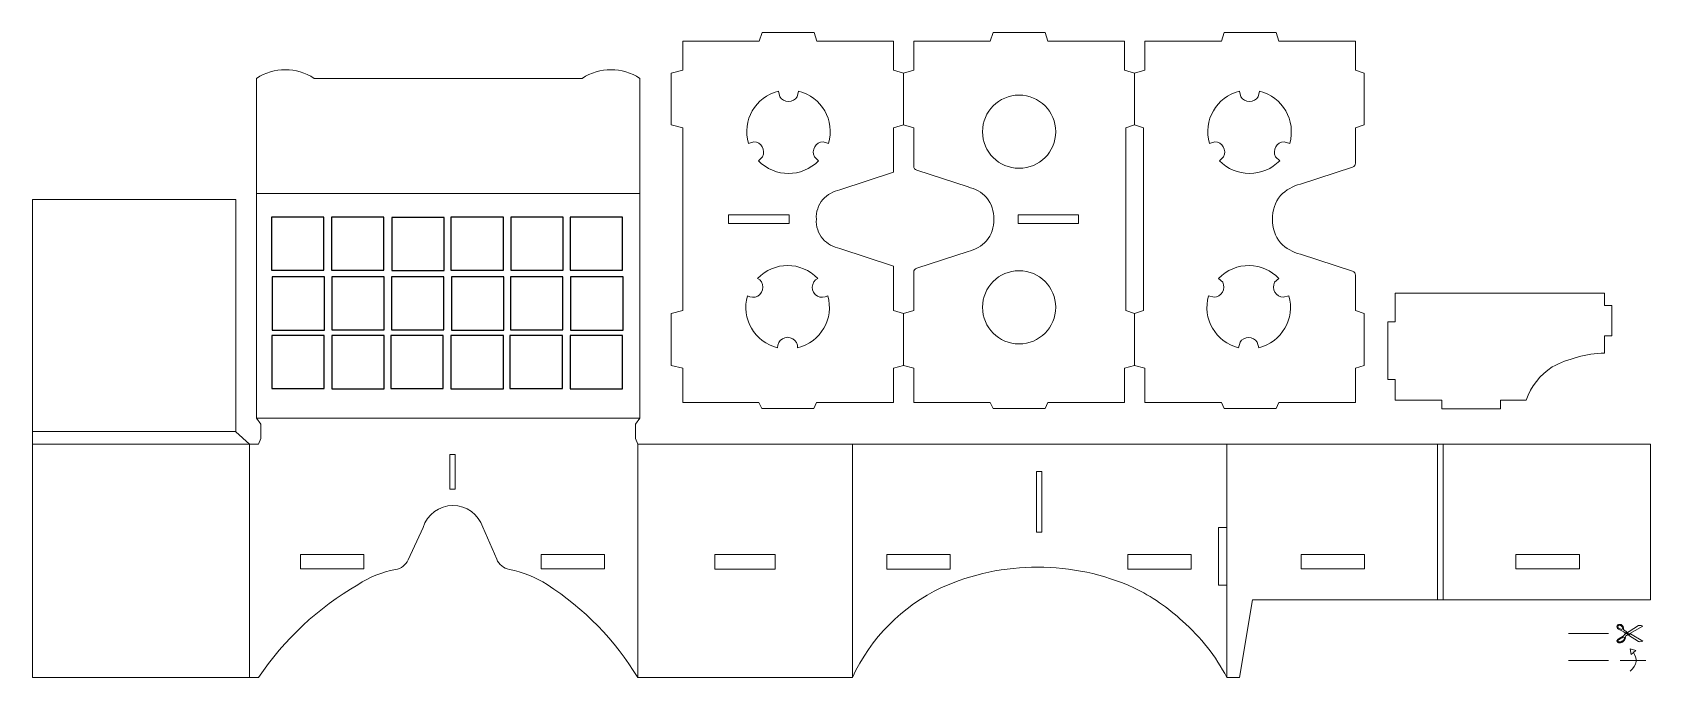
# Model space of a CAD drawing. Header units: inches. Extents: x -9.1 to 13, y -1.5 to 7.3.
import ezdxf

# ---------------------------------------------------------------- set-up
doc = ezdxf.new("R2010")
doc.units = ezdxf.units.IN
doc.header["$MEASUREMENT"] = 0
doc.layers.add('Default', color=18, linetype='Continuous', true_color=0x000000)
doc.layers.add('Layer 01', color=5, linetype='Continuous', true_color=0x1000ff)

msp = doc.modelspace()

# ---------------------------------------------------------------- linework, layer by layer
at = {"layer": 'Default', "color": 18, "lineweight": 0, "true_color": 0x000000}
for p, q in [((-0.204, 6.766), (-0.204, 7.164)), ((-0.204, 7.164), (0.802, 7.164)), ((0.802, 7.164), (0.842, 7.164)), ((0.842, 7.164), (0.881, 7.282)), ((0.881, 7.282), (1.59, 7.282)), ((1.59, 7.282), (1.629, 7.164)), ((1.629, 7.164), (2.675, 7.164)), ((2.675, 7.164), (2.675, 6.766)), ((2.952, 6.766), (2.952, 7.164)), ((2.952, 7.164), (3.998, 7.164)), ((3.998, 7.164), (4.037, 7.282)), ((4.037, 7.282), (4.746, 7.282)), ((4.746, 7.282), (4.785, 7.164)), ((4.785, 7.164), (5.831, 7.164)), ((5.831, 7.164), (5.831, 6.766)), ((6.108, 6.766), (6.108, 7.164)), ((6.108, 7.164), (7.154, 7.164)), ((7.154, 7.164), (7.193, 7.282)), ((7.193, 7.282), (7.902, 7.282)), ((7.902, 7.282), (7.941, 7.164)), ((7.941, 7.164), (8.987, 7.164)), ((8.987, 7.164), (8.987, 6.766)), ((-6.027, 2.009), (-6.027, 6.654)), ((-5.239, 6.654), (-1.577, 6.654)), ((-0.79, 6.654), (-0.79, 2.009)), ((-0.362, 6.727), (-0.204, 6.766)), ((-0.362, 6.018), (-0.362, 6.727)), ((2.675, 6.766), (2.813, 6.727)), ((2.813, 6.727), (2.952, 6.766)), ((5.831, 6.766), (5.97, 6.727)), ((5.97, 6.727), (6.108, 6.766)), ((8.987, 6.766), (9.106, 6.727)), ((9.106, 6.727), (9.106, 6.018)), ((1.123, 6.402), (1.104, 6.479)), ((1.378, 6.479), (1.359, 6.402)), ((7.421, 6.402), (7.402, 6.479)), ((7.676, 6.479), (7.657, 6.402)), ((-0.204, 5.979), (-0.362, 6.018)), ((-0.204, 3.48), (-0.204, 5.979)), ((2.813, 6.018), (2.675, 5.979)), ((2.675, 5.979), (2.675, 5.37)), ((2.952, 5.979), (2.813, 6.018)), ((2.952, 5.454), (2.952, 5.979)), ((9.106, 6.018), (8.987, 5.979)), ((8.987, 5.979), (8.987, 5.496)), ((0.693, 5.766), (0.769, 5.788)), ((1.714, 5.788), (1.79, 5.766)), ((6.991, 5.766), (7.066, 5.788)), ((8.012, 5.788), (8.088, 5.766)), ((0.887, 5.583), (0.83, 5.529)), ((1.653, 5.529), (1.596, 5.583)), ((7.185, 5.583), (7.128, 5.529)), ((7.951, 5.529), (7.894, 5.583)), ((2.675, 5.37), (1.943, 5.132)), ((3.694, 5.17), (2.993, 5.398)), ((8.946, 5.44), (8.234, 5.208)), ((1.943, 4.327), (2.675, 4.089)), ((2.993, 4.061), (3.694, 4.289)), ((3.694, 4.289), (3.694, 4.289)), ((8.234, 4.251), (8.946, 4.019)), ((2.675, 4.089), (2.675, 3.48)), ((2.952, 3.48), (2.952, 4.004)), ((2.993, 4.061), (2.993, 4.061)), ((8.946, 4.019), (8.946, 4.019)), ((7.116, 3.921), (7.173, 3.867)), ((7.882, 3.867), (7.939, 3.921)), ((8.987, 3.963), (8.987, 3.48)), ((8.076, 3.684), (8, 3.662)), ((9.528, 3.719), (12.387, 3.719)), ((9.528, 3.325), (9.528, 3.719)), ((12.387, 3.719), (12.387, 3.551)), ((12.387, 3.551), (12.486, 3.551)), ((12.486, 3.551), (12.486, 3.137)), ((-0.362, 3.441), (-0.204, 3.48)), ((-0.362, 2.732), (-0.362, 3.441)), ((2.675, 3.48), (2.813, 3.441)), ((2.813, 3.441), (2.952, 3.48)), ((8.987, 3.48), (9.106, 3.441)), ((9.106, 3.441), (9.106, 2.732)), ((9.43, 2.538), (9.43, 3.325)), ((9.43, 3.325), (9.528, 3.325)), ((12.486, 3.137), (12.387, 3.137)), ((12.387, 3.137), (12.387, 2.901)), ((7.39, 2.971), (7.409, 3.048)), ((7.645, 3.048), (7.664, 2.971)), ((-0.204, 2.693), (-0.362, 2.732)), ((-0.204, 2.224), (-0.204, 2.693)), ((2.813, 2.732), (2.675, 2.693)), ((2.675, 2.693), (2.675, 2.224)), ((2.952, 2.693), (2.813, 2.732)), ((2.952, 2.224), (2.952, 2.693)), ((5.97, 2.732), (5.831, 2.693)), ((5.831, 2.693), (5.831, 2.224)), ((6.108, 2.693), (5.97, 2.732)), ((6.108, 2.224), (6.108, 2.693)), ((9.106, 2.732), (8.987, 2.693)), ((8.987, 2.693), (8.987, 2.224)), ((9.528, 2.538), (9.43, 2.538)), ((9.528, 2.258), (9.528, 2.538)), ((0.838, 2.224), (-0.204, 2.224)), ((0.877, 2.145), (0.838, 2.224)), ((1.625, 2.224), (1.586, 2.145)), ((2.671, 2.224), (1.625, 2.224)), ((2.675, 2.224), (2.671, 2.224)), ((3.998, 2.224), (2.952, 2.224)), ((4.037, 2.145), (3.998, 2.224)), ((4.785, 2.224), (4.746, 2.145)), ((5.831, 2.224), (4.785, 2.224)), ((7.154, 2.224), (6.108, 2.224)), ((7.193, 2.145), (7.154, 2.224)), ((7.941, 2.224), (7.902, 2.145)), ((8.987, 2.224), (7.941, 2.224)), ((10.168, 2.258), (9.528, 2.258)), ((10.168, 2.138), (10.168, 2.258)), ((11.318, 2.258), (10.968, 2.258)), ((10.968, 2.258), (10.968, 2.138)), ((-5.968, 1.93), (-6.027, 2.009)), ((-0.79, 2.009), (-0.849, 1.93)), ((1.586, 2.145), (0.877, 2.145)), ((4.746, 2.145), (4.037, 2.145)), ((7.902, 2.145), (7.193, 2.145)), ((10.968, 2.138), (10.168, 2.138)), ((-5.968, 1.733), (-5.968, 1.93)), ((-0.849, 1.93), (-0.849, 1.733)), ((-6.122, 1.654), (-5.997, 1.654)), ((-5.997, 1.654), (-5.968, 1.733)), ((-0.849, 1.733), (-0.819, 1.654)), ((-0.819, 1.654), (13.018, 1.654))]:
    msp.add_line(p, q, dxfattribs=at)
at = {"layer": 'Default', "color": 18, "lineweight": 5, "true_color": 0x000000}
for p, q in [((-9.088, 1.654), (-9.088, 4.997)), ((-9.088, 4.997), (-6.306, 4.997)), ((-6.306, 4.997), (-6.306, 1.825)), ((-6.306, 1.825), (-6.122, 1.654)), ((-9.088, -1.534), (-9.088, 1.654)), ((-6.122, 1.654), (-6.106, 1.654)), ((13.018, 1.654), (13.018, -0.471)), ((-3.751, 0.518), (-3.954, 0.075)), ((-2.745, 0.083), (-2.934, 0.521)), ((7.581, -0.471), (7.404, -1.534)), ((13.018, -0.471), (7.581, -0.471)), ((-5.997, -1.534), (-9.088, -1.534)), ((2.114, -1.534), (-0.819, -1.534)), ((7.404, -1.534), (7.231, -1.534))]:
    msp.add_line(p, q, dxfattribs=at)
at = {"layer": 'Default', "color": 1, "lineweight": 5, "true_color": 0xfe0308}
for p, q in [((12.594, -0.865), (12.602, -0.869)), ((12.634, -0.898), (12.598, -0.883)), ((12.646, -0.862), (12.646, -0.866)), ((12.659, -0.943), (12.854, -0.821)), ((12.91, -0.83), (12.704, -0.95)), ((12.587, -1), (12.642, -0.966)), ((12.628, -0.989), (12.589, -1.014)), ((12.671, -0.925), (12.658, -0.917)), ((12.695, -0.91), (12.671, -0.925)), ((12.672, -0.897), (12.695, -0.91)), ((12.672, -0.978), (12.672, -0.98)), ((12.672, -0.98), (12.672, -0.984)), ((12.672, -0.984), (12.673, -0.992)), ((12.69, -0.957), (12.687, -0.958)), ((12.715, -0.953), (12.742, -0.938)), ((12.853, -1.041), (12.715, -0.953)), ((12.742, -0.938), (12.91, -1.034))]:
    msp.add_line(p, q, dxfattribs=at)
for points in [[(2.813, 6.53), (2.813, 6.727)], [(5.97, 6.53), (5.97, 6.727)], [(2.813, 6.018), (2.813, 6.235)], [(5.97, 6.018), (5.97, 6.235)], [(-0.79, 5.079), (-6.027, 5.079)], [(2.813, 3.441), (2.813, 3.224)], [(5.97, 3.441), (5.97, 3.224)], [(2.813, 2.929), (2.813, 2.732)], [(5.97, 2.929), (5.97, 2.732)], [(-0.79, 2.01), (-6.027, 2.01)], [(-6.306, 1.829), (-9.088, 1.829)], [(-6.122, -0.27), (-6.122, 1.654), (-9.088, 1.654)], [(-0.819, -0.209), (-0.819, 1.654)], [(2.114, -0.248), (2.114, 1.654)], [(7.231, 0.518), (7.231, 1.654)], [(10.105, 1.654), (10.105, 1.362)], [(10.184, 1.362), (10.184, 1.654)], [(10.105, 1.134), (10.105, 0.91)], [(10.184, 0.91), (10.184, 1.134)], [(10.105, 0.679), (10.105, 0.454)], [(10.184, 0.454), (10.184, 0.679)], [(10.105, 0.233), (10.105, -0.003)], [(10.184, -0.003), (10.184, 0.233)], [(-0.819, -0.209), (-0.819, -0.379)], [(-6.122, -0.27), (-6.122, -0.41)], [(2.114, -0.248), (2.114, -0.399)], [(7.231, -0.27), (7.231, -0.41)], [(10.105, -0.23), (10.105, -0.471)], [(10.184, -0.471), (10.184, -0.23)], [(-6.122, -0.607), (-6.122, -0.804)], [(-0.819, -0.576), (-0.819, -0.773)], [(2.114, -0.596), (2.114, -0.793)], [(7.231, -0.607), (7.231, -0.804)], [(-6.122, -1), (-6.122, -1.197)], [(-0.819, -0.97), (-0.819, -1.167)], [(2.114, -0.99), (2.114, -1.187)], [(7.231, -1), (7.231, -1.197)], [(11.896, -1.302), (12.442, -1.302)], [(-6.122, -1.394), (-6.122, -1.534)], [(-0.819, -1.364), (-0.819, -1.534)], [(2.114, -1.383), (2.114, -1.534)], [(7.231, -1.394), (7.231, -1.534)], [(7.231, -1.394), (7.231, -1.534)]]:
    msp.add_lwpolyline(points, dxfattribs=at)
at = {"layer": 'Default', "color": 18, "lineweight": 0, "true_color": 0x000000}
for points in [[(2.813, 6.235), (2.813, 6.53)], [(5.97, 6.235), (5.97, 6.53)], [(2.813, 3.224), (2.813, 2.929)], [(5.97, 3.224), (5.97, 2.929)], [(10.105, 1.362), (10.105, 1.134)], [(10.184, 1.134), (10.184, 1.362)], [(10.105, 0.907), (10.105, 0.679)], [(10.184, 0.679), (10.184, 0.907)], [(-6.122, -0.41), (-6.122, -0.607)], [(-0.819, -0.379), (-0.819, -0.576)], [(2.114, -0.399), (2.114, -0.596)], [(7.231, -0.41), (7.231, -0.607)], [(-6.122, -0.804), (-6.122, -1)], [(-0.819, -0.773), (-0.819, -0.97)], [(2.114, -0.793), (2.114, -0.99)], [(7.231, -0.804), (7.231, -1)], [(-6.122, -1.197), (-6.122, -1.394)], [(-0.819, -1.167), (-0.819, -1.364)], [(2.114, -1.187), (2.114, -1.383)], [(7.231, -1.197), (7.231, -1.394)]]:
    msp.add_lwpolyline(points, dxfattribs=at)
for points in [[(5.97, 3.441), (6.089, 3.48), (6.089, 5.979), (5.97, 6.018), (5.851, 5.979), (5.851, 3.48)], [(1.249, 4.788), (0.422, 4.788), (0.422, 4.67), (1.249, 4.67)], [(4.378, 4.67), (5.205, 4.67), (5.205, 4.788), (4.378, 4.788)], [(-3.386, 1.515), (-3.311, 1.515), (-3.311, 1.043), (-3.386, 1.043)], [(4.627, 0.454), (4.702, 0.454), (4.702, 1.28), (4.627, 1.28)], [(7.231, -0.27), (7.113, -0.27), (7.113, 0.518), (7.231, 0.518)], [(-4.559, -0.048), (-5.425, -0.048), (-5.425, 0.149), (-4.559, 0.149)], [(-2.139, 0.149), (-1.273, 0.149), (-1.273, -0.048), (-2.139, -0.048)], [(0.234, 0.149), (1.06, 0.149), (1.06, -0.05), (0.234, -0.05)], [(3.452, -0.05), (2.586, -0.05), (2.586, 0.149), (3.452, 0.149)], [(5.878, -0.05), (6.744, -0.05), (6.744, 0.149), (5.878, 0.149)], [(9.11, 0.149), (8.244, 0.149), (8.244, -0.048), (9.11, -0.048)], [(12.045, -0.048), (11.179, -0.048), (11.179, 0.149), (12.045, 0.149)], [(12.816, -1.165), (12.737, -1.139), (12.754, -1.22)]]:
    msp.add_lwpolyline(points, close=True, dxfattribs=at)
at = {"layer": 'Default', "color": 18, "lineweight": 5, "true_color": 0x000000}
for points in [[(10.105, 0.452), (10.105, 0.225)], [(10.184, 0.225), (10.184, 0.452)], [(10.105, -0.003), (10.105, -0.23)], [(10.184, -0.23), (10.184, -0.003)], [(11.896, -0.933), (12.442, -0.933)], [(12.6, -1.302), (12.951, -1.302)]]:
    msp.add_lwpolyline(points, dxfattribs=at)
at = {"layer": 'Default', "color": 18, "lineweight": 0, "true_color": 0x000000}
for points in [[(-6.027, 6.654), (-5.787, 6.812), (-5.479, 6.812), (-5.239, 6.654)], [(-1.577, 6.654), (-1.338, 6.812), (-1.029, 6.812), (-0.79, 6.654)], [(1.104, 6.479), (0.789, 6.4), (0.604, 6.079), (0.693, 5.766)], [(1.79, 5.766), (1.879, 6.079), (1.694, 6.399), (1.378, 6.479)], [(3.892, 5.925), (3.892, 6.202), (4.114, 6.424), (4.391, 6.425)], [(4.391, 6.425), (4.669, 6.424), (4.891, 6.202), (4.891, 5.925)], [(7.402, 6.479), (7.087, 6.399), (6.902, 6.079), (6.991, 5.766)], [(8.088, 5.766), (8.177, 6.079), (7.992, 6.4), (7.676, 6.479)], [(1.241, 6.338), (1.193, 6.338), (1.149, 6.362), (1.123, 6.402)], [(1.359, 6.402), (1.333, 6.362), (1.289, 6.338), (1.241, 6.338)], [(7.539, 6.338), (7.491, 6.338), (7.447, 6.362), (7.421, 6.402)], [(7.657, 6.402), (7.631, 6.362), (7.587, 6.338), (7.539, 6.338)], [(0.769, 5.788), (0.816, 5.786), (0.859, 5.759), (0.883, 5.718)], [(1.599, 5.718), (1.623, 5.759), (1.666, 5.786), (1.714, 5.788)], [(4.391, 5.425), (4.114, 5.425), (3.892, 5.647), (3.892, 5.925)], [(4.891, 5.925), (4.891, 5.647), (4.669, 5.425), (4.391, 5.425)], [(7.066, 5.788), (7.114, 5.786), (7.157, 5.759), (7.181, 5.718)], [(7.897, 5.718), (7.921, 5.759), (7.964, 5.786), (8.012, 5.788)], [(0.83, 5.529), (1.056, 5.295), (1.426, 5.295), (1.653, 5.529)], [(0.883, 5.718), (0.907, 5.676), (0.908, 5.626), (0.887, 5.583)], [(1.596, 5.583), (1.574, 5.626), (1.575, 5.676), (1.599, 5.718)], [(7.128, 5.529), (7.236, 5.417), (7.384, 5.354), (7.539, 5.354)], [(7.181, 5.718), (7.205, 5.676), (7.206, 5.626), (7.185, 5.583)], [(7.539, 5.354), (7.695, 5.354), (7.843, 5.417), (7.951, 5.529)], [(7.894, 5.583), (7.872, 5.626), (7.873, 5.676), (7.897, 5.718)], [(2.993, 5.398), (2.969, 5.406), (2.952, 5.429), (2.952, 5.454)], [(8.987, 5.496), (8.987, 5.47), (8.971, 5.448), (8.946, 5.44)], [(1.943, 5.132), (1.855, 5.111), (1.773, 5.065), (1.71, 5)], [(3.947, 5.026), (3.878, 5.097), (3.79, 5.147), (3.694, 5.17)], [(8.234, 5.208), (8.131, 5.183), (8.037, 5.129), (7.963, 5.052)], [(1.71, 5), (1.647, 4.924), (1.616, 4.827), (1.622, 4.729)], [(4.045, 4.729), (4.05, 4.837), (4.015, 4.943), (3.947, 5.026)], [(7.963, 5.052), (7.888, 4.962), (7.849, 4.847), (7.855, 4.729)], [(1.622, 4.729), (1.616, 4.631), (1.647, 4.535), (1.71, 4.459)], [(3.947, 4.433), (4.015, 4.516), (4.05, 4.622), (4.045, 4.729)], [(7.855, 4.729), (7.849, 4.612), (7.888, 4.497), (7.963, 4.406)], [(1.71, 4.459), (1.773, 4.394), (1.855, 4.348), (1.943, 4.327)], [(3.694, 4.289), (3.79, 4.312), (3.878, 4.362), (3.947, 4.433)], [(7.963, 4.406), (8.037, 4.33), (8.131, 4.276), (8.234, 4.251)], [(0.818, 3.921), (1.044, 4.155), (1.414, 4.155), (1.641, 3.921)], [(2.952, 4.004), (2.952, 4.03), (2.969, 4.053), (2.993, 4.061)], [(3.892, 3.526), (3.892, 3.803), (4.114, 4.025), (4.391, 4.026)], [(4.391, 4.026), (4.669, 4.025), (4.891, 3.803), (4.891, 3.526)], [(7.539, 4.096), (7.38, 4.1), (7.226, 4.036), (7.116, 3.921)], [(7.939, 3.921), (7.834, 4.03), (7.69, 4.093), (7.539, 4.096)], [(8.946, 4.019), (8.971, 4.011), (8.987, 3.989), (8.987, 3.963)], [(0.892, 3.802), (0.891, 3.852), (0.863, 3.898), (0.818, 3.921)], [(0.822, 3.679), (0.866, 3.704), (0.893, 3.751), (0.892, 3.802)], [(1.566, 3.802), (1.565, 3.751), (1.592, 3.704), (1.637, 3.679)], [(1.641, 3.921), (1.596, 3.898), (1.567, 3.852), (1.566, 3.802)], [(7.173, 3.867), (7.194, 3.824), (7.193, 3.774), (7.169, 3.732)], [(7.885, 3.732), (7.861, 3.774), (7.86, 3.824), (7.882, 3.867)], [(1.092, 2.971), (0.777, 3.051), (0.592, 3.371), (0.681, 3.684)], [(0.681, 3.684), (0.723, 3.657), (0.777, 3.655), (0.822, 3.679)], [(1.778, 3.684), (1.867, 3.371), (1.682, 3.051), (1.366, 2.971)], [(1.637, 3.679), (1.681, 3.655), (1.735, 3.657), (1.778, 3.684)], [(6.979, 3.684), (6.89, 3.371), (7.075, 3.051), (7.39, 2.971)], [(7.054, 3.662), (7.054, 3.662), (6.979, 3.684), (6.979, 3.684)], [(7.169, 3.732), (7.145, 3.691), (7.102, 3.665), (7.054, 3.662)], [(7.664, 2.971), (7.98, 3.051), (8.165, 3.371), (8.076, 3.684)], [(8, 3.662), (7.952, 3.665), (7.909, 3.691), (7.885, 3.732)], [(4.391, 3.026), (4.114, 3.026), (3.892, 3.249), (3.892, 3.526)], [(4.891, 3.526), (4.891, 3.249), (4.669, 3.026), (4.391, 3.026)], [(1.159, 3.096), (1.115, 3.07), (1.09, 3.022), (1.092, 2.971)], [(1.3, 3.096), (1.256, 3.122), (1.202, 3.122), (1.159, 3.096)], [(1.366, 2.971), (1.369, 3.022), (1.343, 3.07), (1.3, 3.096)], [(7.409, 3.048), (7.435, 3.088), (7.479, 3.112), (7.527, 3.112)], [(7.527, 3.112), (7.575, 3.112), (7.619, 3.088), (7.645, 3.048)], [(12.387, 2.901), (12.139, 2.891), (11.895, 2.826), (11.674, 2.711)], [(11.674, 2.711), (11.509, 2.604), (11.383, 2.444), (11.318, 2.258)], [(12.737, -1.445), (12.832, -1.36), (12.846, -1.273), (12.778, -1.183)]]:
    msp.add_open_spline(points, degree=3, dxfattribs=at)
at = {"layer": 'Default', "color": 18, "lineweight": 5, "true_color": 0x000000}
for points in [[(-3.343, 0.817), (-3.53, 0.816), (-3.694, 0.696), (-3.751, 0.518)], [(-2.934, 0.521), (-2.992, 0.698), (-3.157, 0.817), (-3.343, 0.817)], [(-3.954, 0.075), (-3.986, 0.005), (-4.05, -0.045), (-4.126, -0.058)], [(-2.572, -0.056), (-2.649, -0.041), (-2.714, 0.011), (-2.745, 0.083)], [(5.96, -0.306), (5.124, 0.069), (4.17, 0.07), (3.333, -0.303)], [(-4.126, -0.058), (-4.31, -0.092), (-4.485, -0.162), (-4.641, -0.264)], [(-2.056, -0.262), (-2.213, -0.16), (-2.388, -0.09), (-2.572, -0.056)], [(-4.641, -0.264), (-5.184, -0.577), (-5.649, -1.012), (-5.997, -1.534)], [(-0.819, -1.534), (-1.128, -1.021), (-1.552, -0.585), (-2.056, -0.262)], [(3.333, -0.303), (2.795, -0.557), (2.363, -0.993), (2.114, -1.534)], [(6.624, -0.763), (6.426, -0.579), (6.202, -0.425), (5.96, -0.306)], [(7.231, -1.534), (7.079, -1.242), (6.873, -0.98), (6.624, -0.763)]]:
    msp.add_open_spline(points, degree=3, dxfattribs=at)
at = {"layer": 'Default', "color": 1, "lineweight": 5, "true_color": 0xfe0308}
for points in [[(12.558, -0.839), (12.558, -0.829), (12.561, -0.822), (12.568, -0.815)], [(12.598, -0.883), (12.571, -0.871), (12.558, -0.856), (12.558, -0.839)], [(12.568, -0.815), (12.575, -0.809), (12.584, -0.806), (12.594, -0.806)], [(12.578, -0.824), (12.573, -0.828), (12.571, -0.833), (12.571, -0.839)], [(12.571, -0.839), (12.571, -0.849), (12.579, -0.858), (12.594, -0.865)], [(12.593, -0.818), (12.587, -0.818), (12.582, -0.82), (12.578, -0.824)], [(12.621, -0.83), (12.613, -0.822), (12.604, -0.818), (12.593, -0.818)], [(12.594, -0.806), (12.608, -0.806), (12.62, -0.81), (12.631, -0.82)], [(12.602, -0.869), (12.61, -0.873), (12.616, -0.875), (12.62, -0.875)], [(12.62, -0.875), (12.63, -0.875), (12.634, -0.868), (12.634, -0.856)], [(12.634, -0.856), (12.634, -0.846), (12.63, -0.837), (12.621, -0.83)], [(12.631, -0.82), (12.641, -0.829), (12.647, -0.84), (12.647, -0.853)], [(12.646, -0.866), (12.645, -0.869), (12.645, -0.871), (12.645, -0.872)], [(12.645, -0.872), (12.645, -0.88), (12.652, -0.887), (12.665, -0.893)], [(12.647, -0.853), (12.647, -0.854), (12.646, -0.857), (12.646, -0.862)], [(12.854, -0.821), (12.857, -0.821), (12.86, -0.821), (12.863, -0.821)], [(12.863, -0.821), (12.879, -0.821), (12.895, -0.824), (12.91, -0.83)], [(12.558, -1.033), (12.558, -1.023), (12.568, -1.012), (12.587, -1)], [(12.567, -1.053), (12.561, -1.048), (12.558, -1.041), (12.558, -1.033)], [(12.592, -1.06), (12.582, -1.06), (12.574, -1.058), (12.567, -1.053)], [(12.589, -1.014), (12.577, -1.021), (12.571, -1.028), (12.571, -1.034)], [(12.571, -1.034), (12.571, -1.038), (12.573, -1.042), (12.577, -1.044)], [(12.577, -1.044), (12.58, -1.046), (12.586, -1.047), (12.593, -1.047)], [(12.647, -1.038), (12.63, -1.053), (12.611, -1.06), (12.592, -1.06)], [(12.593, -1.047), (12.608, -1.047), (12.623, -1.042), (12.638, -1.03)], [(12.649, -0.981), (12.644, -0.981), (12.637, -0.984), (12.628, -0.989)], [(12.658, -0.917), (12.655, -0.91), (12.648, -0.904), (12.634, -0.898)], [(12.638, -1.03), (12.652, -1.018), (12.659, -1.006), (12.659, -0.994)], [(12.642, -0.966), (12.654, -0.959), (12.66, -0.952), (12.66, -0.946)], [(12.673, -0.992), (12.673, -1.008), (12.665, -1.023), (12.647, -1.038)], [(12.659, -0.994), (12.659, -0.985), (12.656, -0.981), (12.649, -0.981)], [(12.66, -0.946), (12.66, -0.945), (12.66, -0.944), (12.659, -0.943)], [(12.665, -0.893), (12.667, -0.895), (12.669, -0.896), (12.672, -0.897)], [(12.687, -0.958), (12.677, -0.962), (12.672, -0.969), (12.672, -0.978)], [(12.704, -0.95), (12.697, -0.954), (12.693, -0.956), (12.69, -0.957)], [(12.703, -0.925), (12.698, -0.925), (12.695, -0.927), (12.695, -0.933)], [(12.695, -0.933), (12.695, -0.938), (12.698, -0.941), (12.703, -0.941)], [(12.712, -0.933), (12.712, -0.927), (12.709, -0.925), (12.703, -0.925)], [(12.703, -0.941), (12.709, -0.941), (12.712, -0.938), (12.712, -0.933)], [(12.87, -1.043), (12.865, -1.043), (12.859, -1.042), (12.853, -1.041)], [(12.91, -1.034), (12.896, -1.04), (12.883, -1.043), (12.87, -1.043)]]:
    msp.add_open_spline(points, degree=3, dxfattribs=at)
at = {"layer": 'Layer 01'}
for points in [[(-5.821, 4.032), (-5.104, 4.032), (-5.104, 4.758), (-5.821, 4.758)], [(-5.003, 4.032), (-4.287, 4.032), (-4.287, 4.758), (-5.003, 4.758)], [(-4.177, 4.027), (-3.461, 4.027), (-3.461, 4.754), (-4.177, 4.754)], [(-3.369, 4.032), (-2.653, 4.032), (-2.653, 4.758), (-3.369, 4.758)], [(-2.552, 4.032), (-1.835, 4.032), (-1.835, 4.758), (-2.552, 4.758)], [(-1.743, 4.032), (-1.026, 4.032), (-1.026, 4.758), (-1.743, 4.758)], [(-5.813, 3.214), (-5.096, 3.214), (-5.096, 3.941), (-5.813, 3.941)], [(-4.999, 3.217), (-4.283, 3.217), (-4.283, 3.943), (-4.999, 3.943)], [(-4.182, 3.217), (-3.466, 3.217), (-3.466, 3.943), (-4.182, 3.943)], [(-3.361, 3.214), (-2.645, 3.214), (-2.645, 3.941), (-3.361, 3.941)], [(-2.556, 3.217), (-1.84, 3.217), (-1.84, 3.943), (-2.556, 3.943)], [(-1.735, 3.214), (-1.018, 3.214), (-1.018, 3.941), (-1.735, 3.941)], [(-5.817, 2.416), (-5.101, 2.416), (-5.101, 3.142), (-5.817, 3.142)], [(-4.997, 2.412), (-4.281, 2.412), (-4.281, 3.139), (-4.997, 3.139)], [(-4.191, 2.416), (-3.474, 2.416), (-3.474, 3.142), (-4.191, 3.142)], [(-3.369, 2.414), (-2.653, 2.414), (-2.653, 3.14), (-3.369, 3.14)], [(-2.564, 2.416), (-1.848, 2.416), (-1.848, 3.142), (-2.564, 3.142)], [(-1.743, 2.414), (-1.026, 2.414), (-1.026, 3.14), (-1.743, 3.14)]]:
    msp.add_lwpolyline(points, close=True, dxfattribs=at)

doc.saveas('drawing.dxf')
